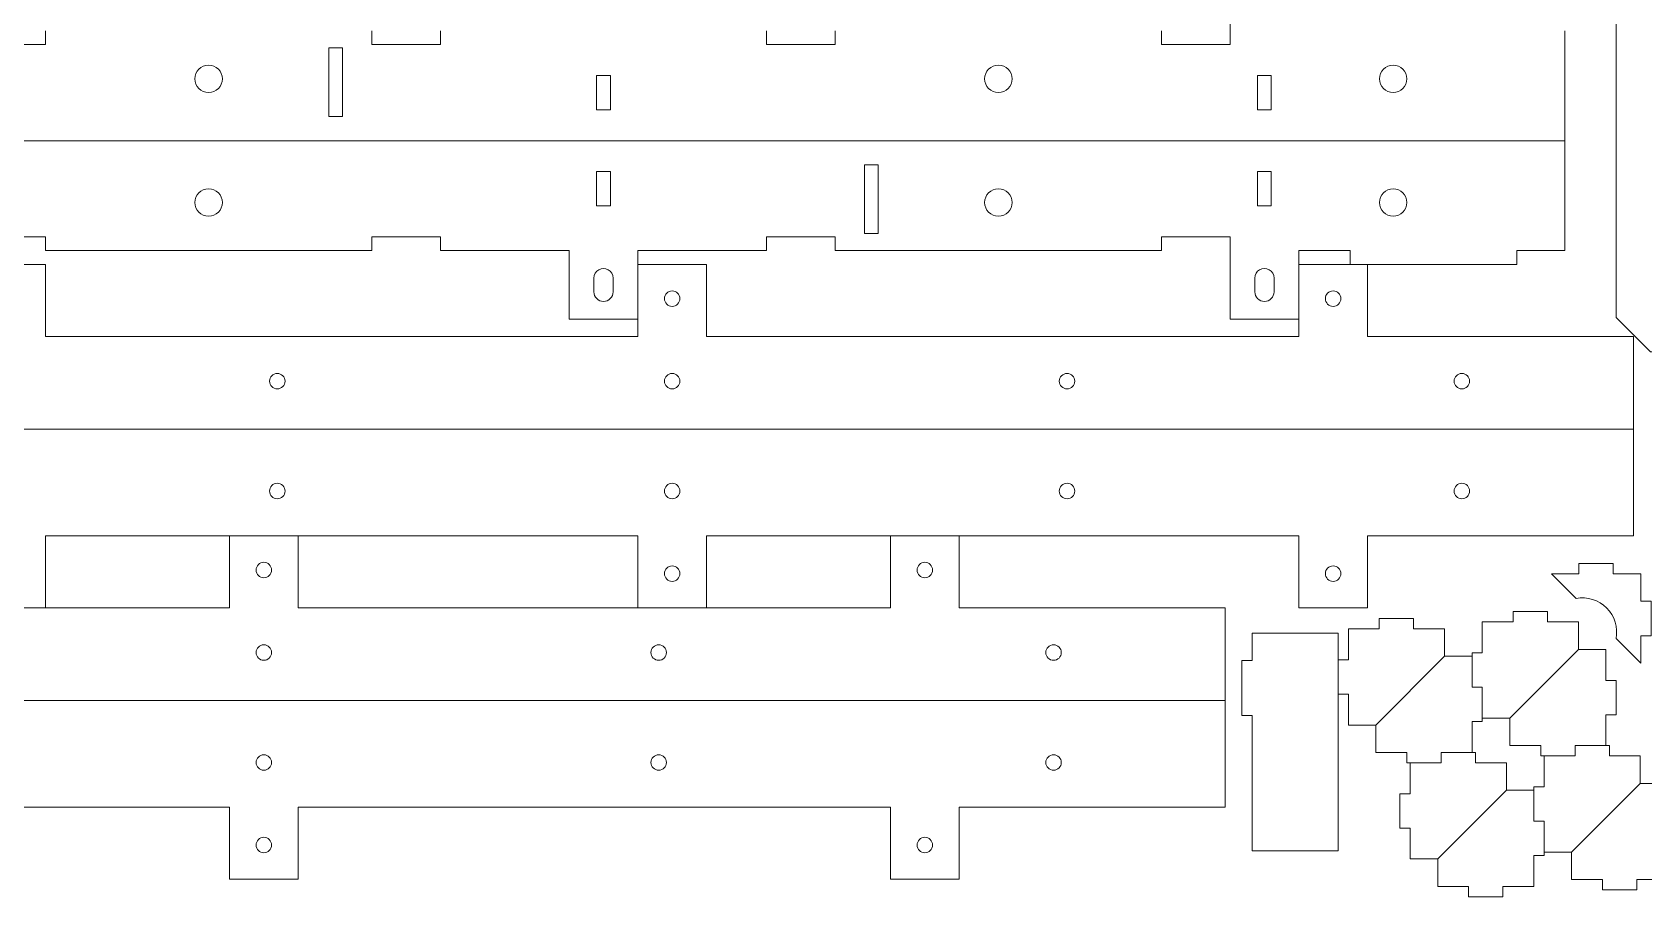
# Model space of a CAD drawing. Header units: millimetres. Extents: x -607 to 602, y -457 to -156.
# Drawn here: x -276.4 to -41.7, y -455.5 to -329.6 of the extents above; entities that cross this region are included whole.
import ezdxf

# ---------------------------------------------------------------- set-up
doc = ezdxf.new("R2010")
doc.units = ezdxf.units.MM
doc.header["$MEASUREMENT"] = 0
doc.layers.add('Default', color=7, linetype='Continuous')

msp = doc.modelspace()

# ---------------------------------------------------------------- linework, layer by layer
at = {"layer": 'Default', "lineweight": 9}
for points in [[(-101.9238, -319.4099), (-101.9238, -331.4099), (-111.9238, -331.4099), (-111.9238, -329.4099)], [(-274.4238, -329.4099), (-274.4238, -331.4099), (-284.4238, -331.4099)], [(-216.9238, -329.4099), (-216.9238, -331.4099), (-226.9238, -331.4099), (-226.9238, -329.4099)], [(-159.4238, -329.4099), (-159.4238, -331.4099), (-169.4238, -331.4099), (-169.4238, -329.4099)], [(-53.1738, -345.4099), (-53.1738, -329.4099)], [(-333.1738, -345.4099), (-53.1738, -345.4099), (-53.1738, -361.4099), (-60.1738, -361.4099), (-60.1738, -363.4099), (-84.4378, -363.4099)], [(-84.4378, -363.4099), (-84.4378, -361.4099), (-91.9238, -361.4099), (-91.9238, -371.4099), (-101.9238, -371.4099), (-101.9238, -359.4099), (-111.9238, -359.4099), (-111.9238, -361.4099), (-159.4238, -361.4099), (-159.4238, -359.4099), (-169.4238, -359.4099), (-169.4238, -361.4099), (-188.1738, -361.4099), (-188.1738, -371.4099), (-198.1738, -371.4099), (-198.1738, -361.4099), (-216.9238, -361.4099), (-216.9238, -359.4099), (-226.9238, -359.4099), (-226.9238, -361.4099), (-274.4238, -361.4099), (-274.4238, -359.4099), (-284.4238, -359.4099)], [(-81.9238, -363.4099), (-81.9238, -373.9099), (-43.1738, -373.9099), (-43.1738, -387.4099), (-323.1738, -387.4099), (-323.1738, -373.9099), (-284.4238, -373.9099), (-284.4238, -363.4099), (-274.4238, -363.4099), (-274.4238, -373.9099), (-188.1738, -373.9099), (-188.1738, -363.4099), (-178.1738, -363.4099), (-178.1738, -373.9099), (-91.9238, -373.9099), (-91.9238, -363.4099), (-81.9238, -363.4099)], [(-382.6329, -426.9199), (-382.6329, -413.4199), (-343.8829, -413.4199), (-343.8829, -402.9199), (-333.8829, -402.9199), (-333.8829, -413.4199), (-247.6329, -413.4199), (-247.6329, -402.9199)], [(-343.8829, -452.9299), (-343.8829, -442.4199), (-382.6329, -442.4199), (-382.6329, -426.9199), (-102.6329, -426.9199), (-102.6329, -442.4199), (-141.3829, -442.4199), (-141.3829, -452.9299), (-151.3829, -452.9299), (-151.3829, -442.4199), (-237.6329, -442.4199), (-237.6329, -452.9299), (-247.6329, -452.9299), (-247.6329, -442.4199), (-333.8829, -442.4199), (-333.8829, -452.9299), (-343.8829, -452.9299)]]:
    msp.add_lwpolyline(points, dxfattribs=at)
at = {"layer": 'Default', "color": 250, "lineweight": 9}
for points in [[(-34.7253, -376.1553), (-40.7253, -376.1553), (-45.7253, -371.1553), (-45.7253, -321.1553), (-9.4975, -321.1553), (-9.4975, -327.1553), (-29.7253, -347.3831), (-29.7253, -371.1553)], [(-153.1738, -348.9099), (-153.1738, -358.9099), (-155.1738, -358.9099), (-155.1738, -348.9099), (-153.1738, -348.9099)], [(-43.1738, -387.4099), (-43.1738, -402.9099), (-81.9238, -402.9099), (-81.9238, -413.4199), (-91.9238, -413.4199), (-91.9238, -402.9099), (-178.1738, -402.9099), (-178.1738, -413.4199)], [(-188.1738, -413.4199), (-188.1738, -402.9099), (-274.4238, -402.9099), (-274.4238, -413.4199)], [(-237.6329, -402.9199), (-237.6329, -413.4199), (-151.3829, -413.4199), (-151.3829, -402.9199)], [(-141.3829, -402.9199), (-141.3829, -413.4199), (-102.6329, -413.4199), (-102.6329, -426.9199)], [(-51.5418, -412.0488), (-55.1263, -408.4643), (-51.1263, -408.4643), (-51.1263, -406.9643), (-46.1263, -406.9643), (-46.1263, -408.4643), (-42.1263, -408.4643), (-42.1263, -412.4625), (-40.6263, -412.4625), (-40.6263, -417.4625), (-42.1263, -417.4625), (-42.1263, -421.4643), (-45.7109, -417.8798)], [(-86.198, -425.9673), (-84.698, -425.9673), (-84.698, -430.4673), (-80.698, -430.4673), (-70.698, -420.4673), (-70.698, -416.4673), (-75.198, -416.4673), (-75.198, -414.9673), (-80.198, -414.9673), (-80.198, -416.4673), (-84.698, -416.4673), (-84.698, -420.9673), (-86.198, -420.9673)], [(-66.698, -434.4673), (-66.698, -429.9673), (-65.198, -429.9673), (-65.198, -424.9673), (-66.698, -424.9673), (-66.698, -419.9673), (-65.198, -419.9673), (-65.198, -415.4673), (-60.698, -415.4673), (-60.698, -413.9673), (-55.698, -413.9673), (-55.698, -415.4673), (-51.198, -415.4673), (-51.198, -419.4673), (-61.198, -429.4673), (-65.198, -429.4673)], [(-100.2304, -429.0959), (-98.7304, -429.0959), (-98.7304, -448.8059), (-86.1961, -448.8059), (-86.1961, -417.0959), (-98.7304, -417.0959), (-98.7304, -421.0959), (-100.2304, -421.0959), (-100.2304, -429.0959)], [(-47.198, -433.4673), (-47.198, -428.9673), (-45.698, -428.9673), (-45.698, -423.9673), (-47.198, -423.9673), (-47.198, -419.4673), (-51.198, -419.4673)], [(-66.698, -420.4673), (-70.698, -420.4673)], [(-75.698, -435.9673), (-75.698, -440.4673), (-77.198, -440.4673), (-77.198, -445.4673), (-75.698, -445.4673), (-75.698, -449.9673), (-71.698, -449.9673), (-61.698, -439.9673), (-61.698, -435.9673), (-66.198, -435.9673), (-66.198, -434.4673), (-71.198, -434.4673), (-71.198, -435.9673), (-76.198, -435.9673), (-76.198, -434.4673), (-80.698, -434.4673), (-80.698, -430.4673)], [(-56.198, -448.9673), (-52.198, -448.9673), (-42.198, -438.9673), (-42.198, -434.9673), (-46.698, -434.9673), (-46.698, -433.4673), (-51.698, -433.4673), (-51.698, -434.9673), (-56.698, -434.9673), (-56.698, -433.4673), (-61.198, -433.4673), (-61.198, -429.4673)], [(-71.698, -449.9673), (-71.698, -453.9673), (-67.198, -453.9673), (-67.198, -455.4673), (-62.198, -455.4673), (-62.198, -453.9673), (-57.698, -453.9673), (-57.698, -449.4673), (-56.198, -449.4673), (-56.198, -444.4673), (-57.698, -444.4673), (-57.698, -439.4673), (-56.198, -439.4673), (-56.198, -434.9673)], [(-57.698, -439.9673), (-61.698, -439.9673)], [(-52.198, -448.9673), (-52.198, -452.9673), (-47.698, -452.9673), (-47.698, -454.4673), (-42.698, -454.4673), (-42.698, -452.9673), (-38.198, -452.9673), (-38.198, -448.4673), (-36.698, -448.4673), (-36.698, -443.4673), (-38.198, -443.4673), (-38.198, -438.9673), (-42.198, -438.9673)]]:
    msp.add_lwpolyline(points, dxfattribs=at)
at = {"layer": 'Default', "color": 240, "lineweight": 9}
for points in [[(-233.1738, -341.9099), (-233.1738, -331.9099), (-231.1738, -331.9099), (-231.1738, -341.9099), (-233.1738, -341.9099)], [(-192.1738, -340.9099), (-192.1738, -335.9099), (-194.1738, -335.9099), (-194.1738, -340.9099), (-192.1738, -340.9099)], [(-95.9238, -340.9099), (-95.9238, -335.9099), (-97.9238, -335.9099), (-97.9238, -340.9099), (-95.9238, -340.9099)], [(-194.1738, -349.9099), (-194.1738, -354.9099), (-192.1738, -354.9099), (-192.1738, -349.9099), (-194.1738, -349.9099)], [(-97.9238, -349.9099), (-97.9238, -354.9099), (-95.9238, -354.9099), (-95.9238, -349.9099), (-97.9238, -349.9099)], [(-194.5738, -365.4099), (-194.5738, -367.4099)], [(-191.7738, -367.4099), (-191.7738, -365.4099)], [(-98.3238, -367.4099), (-98.3238, -365.4099)], [(-95.5238, -365.4099), (-95.5238, -367.4099)]]:
    msp.add_lwpolyline(points, dxfattribs=at)
for points, knots in [([(-248.6738, -336.4099), (-248.6738, -335.3053), (-249.5692, -334.4099), (-250.6738, -334.4099), (-251.7783, -334.4099), (-252.6738, -335.3053), (-252.6738, -336.4099), (-252.6738, -337.5145), (-251.7784, -338.4099), (-250.6738, -338.4099), (-249.5692, -338.4099), (-248.6738, -337.5145), (-248.6738, -336.4099)], [0, 0, 0, 0, 1, 1, 1, 2, 2, 2, 3, 3, 3, 4, 4, 4, 4]), ([(-133.6738, -336.4099), (-133.6738, -335.3053), (-134.5692, -334.4099), (-135.6738, -334.4099), (-136.7783, -334.4099), (-137.6738, -335.3053), (-137.6738, -336.4099), (-137.6738, -337.5145), (-136.7784, -338.4099), (-135.6738, -338.4099), (-134.5692, -338.4099), (-133.6738, -337.5145), (-133.6738, -336.4099)], [0, 0, 0, 0, 1, 1, 1, 2, 2, 2, 3, 3, 3, 4, 4, 4, 4]), ([(-76.1738, -336.4099), (-76.1738, -335.3053), (-77.0692, -334.4099), (-78.1738, -334.4099), (-79.2783, -334.4099), (-80.1738, -335.3053), (-80.1738, -336.4099), (-80.1738, -337.5145), (-79.2784, -338.4099), (-78.1738, -338.4099), (-77.0692, -338.4099), (-76.1738, -337.5145), (-76.1738, -336.4099)], [0, 0, 0, 0, 1, 1, 1, 2, 2, 2, 3, 3, 3, 4, 4, 4, 4]), ([(-248.6738, -354.4099), (-248.6738, -353.3053), (-249.5692, -352.4099), (-250.6738, -352.4099), (-251.7784, -352.4099), (-252.6738, -353.3053), (-252.6738, -354.4099), (-252.6738, -355.5144), (-251.7784, -356.4099), (-250.6738, -356.4099), (-249.5693, -356.4099), (-248.6738, -355.5144), (-248.6738, -354.4099)], [0, 0, 0, 0, 1, 1, 1, 2, 2, 2, 3, 3, 3, 4, 4, 4, 4]), ([(-133.6738, -354.4099), (-133.6738, -353.3053), (-134.5692, -352.4099), (-135.6738, -352.4099), (-136.7784, -352.4099), (-137.6738, -353.3053), (-137.6738, -354.4099), (-137.6738, -355.5144), (-136.7784, -356.4099), (-135.6738, -356.4099), (-134.5693, -356.4099), (-133.6738, -355.5144), (-133.6738, -354.4099)], [0, 0, 0, 0, 1, 1, 1, 2, 2, 2, 3, 3, 3, 4, 4, 4, 4]), ([(-76.1738, -354.4099), (-76.1738, -353.3053), (-77.0692, -352.4099), (-78.1738, -352.4099), (-79.2784, -352.4099), (-80.1738, -353.3053), (-80.1738, -354.4099), (-80.1738, -355.5144), (-79.2784, -356.4099), (-78.1738, -356.4099), (-77.0693, -356.4099), (-76.1738, -355.5144), (-76.1738, -354.4099)], [0, 0, 0, 0, 1, 1, 1, 2, 2, 2, 3, 3, 3, 4, 4, 4, 4]), ([(-191.7738, -365.4099), (-191.7738, -364.9097), (-192.0407, -364.4475), (-192.4738, -364.1974), (-192.907, -363.9474), (-193.4407, -363.9474), (-193.8738, -364.1974), (-194.307, -364.4475), (-194.5738, -364.9097), (-194.5738, -365.4099)], [0, 0, 0, 0, 1, 1, 1, 2, 2, 2, 3, 3, 3, 3]), ([(-98.3238, -365.4099), (-98.3238, -364.9097), (-98.057, -364.4475), (-97.6238, -364.1974), (-97.1907, -363.9474), (-96.657, -363.9474), (-96.2238, -364.1974), (-95.7907, -364.4475), (-95.5238, -364.9097), (-95.5238, -365.4099)], [0, 0, 0, 0, 1, 1, 1, 2, 2, 2, 3, 3, 3, 3]), ([(-194.5738, -367.4099), (-194.5738, -368.1831), (-193.947, -368.8099), (-193.1738, -368.8099), (-192.4006, -368.8099), (-191.7738, -368.1831), (-191.7738, -367.4099)], [0, 0, 0, 0, 1, 1, 1, 2, 2, 2, 2]), ([(-182.0488, -368.3999), (-182.0488, -367.7786), (-182.5525, -367.2749), (-183.1738, -367.2749), (-183.7951, -367.2749), (-184.2988, -367.7786), (-184.2988, -368.3999), (-184.2988, -369.0213), (-183.7951, -369.5249), (-183.1738, -369.5249), (-182.5525, -369.5249), (-182.0488, -369.0213), (-182.0488, -368.3999)], [0, 0, 0, 0, 1, 1, 1, 2, 2, 2, 3, 3, 3, 4, 4, 4, 4]), ([(-95.5238, -367.4099), (-95.5238, -368.1831), (-96.1506, -368.8099), (-96.9238, -368.8099), (-97.697, -368.8099), (-98.3238, -368.1831), (-98.3238, -367.4099)], [0, 0, 0, 0, 1, 1, 1, 2, 2, 2, 2]), ([(-85.7988, -368.3999), (-85.7988, -367.7786), (-86.3025, -367.2749), (-86.9238, -367.2749), (-87.5451, -367.2749), (-88.0488, -367.7786), (-88.0488, -368.3999), (-88.0488, -369.0213), (-87.5451, -369.5249), (-86.9238, -369.5249), (-86.3025, -369.5249), (-85.7988, -369.0213), (-85.7988, -368.3999)], [0, 0, 0, 0, 1, 1, 1, 2, 2, 2, 3, 3, 3, 4, 4, 4, 4]), ([(-239.5488, -380.4099), (-239.5488, -379.7886), (-240.0525, -379.2849), (-240.6738, -379.2849), (-241.2951, -379.2849), (-241.7988, -379.7886), (-241.7988, -380.4099), (-241.7988, -381.0313), (-241.2951, -381.5349), (-240.6738, -381.5349), (-240.0525, -381.5349), (-239.5488, -381.0313), (-239.5488, -380.4099)], [0, 0, 0, 0, 1, 1, 1, 2, 2, 2, 3, 3, 3, 4, 4, 4, 4]), ([(-182.0488, -380.4099), (-182.0488, -379.7886), (-182.5525, -379.2849), (-183.1738, -379.2849), (-183.7951, -379.2849), (-184.2988, -379.7886), (-184.2988, -380.4099), (-184.2988, -381.0313), (-183.7951, -381.5349), (-183.1738, -381.5349), (-182.5525, -381.5349), (-182.0488, -381.0313), (-182.0488, -380.4099)], [0, 0, 0, 0, 1, 1, 1, 2, 2, 2, 3, 3, 3, 4, 4, 4, 4]), ([(-124.5488, -380.4099), (-124.5488, -379.7886), (-125.0525, -379.2849), (-125.6738, -379.2849), (-126.2951, -379.2849), (-126.7988, -379.7886), (-126.7988, -380.4099), (-126.7988, -381.0313), (-126.2951, -381.5349), (-125.6738, -381.5349), (-125.0525, -381.5349), (-124.5488, -381.0313), (-124.5488, -380.4099)], [0, 0, 0, 0, 1, 1, 1, 2, 2, 2, 3, 3, 3, 4, 4, 4, 4]), ([(-67.0488, -380.4099), (-67.0488, -379.7886), (-67.5525, -379.2849), (-68.1738, -379.2849), (-68.7951, -379.2849), (-69.2988, -379.7886), (-69.2988, -380.4099), (-69.2988, -381.0313), (-68.7951, -381.5349), (-68.1738, -381.5349), (-67.5525, -381.5349), (-67.0488, -381.0313), (-67.0488, -380.4099)], [0, 0, 0, 0, 1, 1, 1, 2, 2, 2, 3, 3, 3, 4, 4, 4, 4]), ([(-239.5488, -396.4099), (-239.5488, -395.7886), (-240.0525, -395.2849), (-240.6738, -395.2849), (-241.2951, -395.2849), (-241.7988, -395.7886), (-241.7988, -396.4099), (-241.7988, -397.0312), (-241.2951, -397.5349), (-240.6738, -397.5349), (-240.0525, -397.5349), (-239.5488, -397.0312), (-239.5488, -396.4099)], [0, 0, 0, 0, 1, 1, 1, 2, 2, 2, 3, 3, 3, 4, 4, 4, 4]), ([(-182.0488, -396.4099), (-182.0488, -395.7886), (-182.5525, -395.2849), (-183.1738, -395.2849), (-183.7951, -395.2849), (-184.2988, -395.7886), (-184.2988, -396.4099), (-184.2988, -397.0312), (-183.7951, -397.5349), (-183.1738, -397.5349), (-182.5525, -397.5349), (-182.0488, -397.0312), (-182.0488, -396.4099)], [0, 0, 0, 0, 1, 1, 1, 2, 2, 2, 3, 3, 3, 4, 4, 4, 4]), ([(-124.5488, -396.4099), (-124.5488, -395.7886), (-125.0525, -395.2849), (-125.6738, -395.2849), (-126.2951, -395.2849), (-126.7988, -395.7886), (-126.7988, -396.4099), (-126.7988, -397.0312), (-126.2951, -397.5349), (-125.6738, -397.5349), (-125.0525, -397.5349), (-124.5488, -397.0312), (-124.5488, -396.4099)], [0, 0, 0, 0, 1, 1, 1, 2, 2, 2, 3, 3, 3, 4, 4, 4, 4]), ([(-67.0488, -396.4099), (-67.0488, -395.7886), (-67.5525, -395.2849), (-68.1738, -395.2849), (-68.7951, -395.2849), (-69.2988, -395.7886), (-69.2988, -396.4099), (-69.2988, -397.0312), (-68.7951, -397.5349), (-68.1738, -397.5349), (-67.5525, -397.5349), (-67.0488, -397.0312), (-67.0488, -396.4099)], [0, 0, 0, 0, 1, 1, 1, 2, 2, 2, 3, 3, 3, 4, 4, 4, 4]), ([(-241.5079, -407.9099), (-241.5079, -407.2886), (-242.0116, -406.7849), (-242.6329, -406.7849), (-243.2542, -406.7849), (-243.7579, -407.2885), (-243.7579, -407.9099), (-243.7579, -408.5312), (-243.2542, -409.0349), (-242.6329, -409.0349), (-242.0116, -409.0349), (-241.5079, -408.5312), (-241.5079, -407.9099)], [0, 0, 0, 0, 1, 1, 1, 2, 2, 2, 3, 3, 3, 4, 4, 4, 4]), ([(-182.0488, -408.4299), (-182.0488, -407.8086), (-182.5525, -407.3049), (-183.1738, -407.3049), (-183.7951, -407.3049), (-184.2988, -407.8086), (-184.2988, -408.4299), (-184.2988, -409.0512), (-183.7951, -409.5549), (-183.1738, -409.5549), (-182.5525, -409.5549), (-182.0488, -409.0512), (-182.0488, -408.4299)], [0, 0, 0, 0, 1, 1, 1, 2, 2, 2, 3, 3, 3, 4, 4, 4, 4]), ([(-145.2579, -407.9099), (-145.2579, -407.2886), (-145.7616, -406.7849), (-146.3829, -406.7849), (-147.0042, -406.7849), (-147.5079, -407.2886), (-147.5079, -407.9099), (-147.5079, -408.5312), (-147.0042, -409.0349), (-146.3829, -409.0349), (-145.7616, -409.0349), (-145.2579, -408.5312), (-145.2579, -407.9099)], [0, 0, 0, 0, 1, 1, 1, 2, 2, 2, 3, 3, 3, 4, 4, 4, 4]), ([(-85.7988, -408.4299), (-85.7988, -407.8086), (-86.3025, -407.3049), (-86.9238, -407.3049), (-87.5451, -407.3049), (-88.0488, -407.8086), (-88.0488, -408.4299), (-88.0488, -409.0512), (-87.5451, -409.5549), (-86.9238, -409.5549), (-86.3025, -409.5549), (-85.7988, -409.0512), (-85.7988, -408.4299)], [0, 0, 0, 0, 1, 1, 1, 2, 2, 2, 3, 3, 3, 4, 4, 4, 4]), ([(-241.5079, -419.9199), (-241.5079, -419.2986), (-242.0116, -418.7949), (-242.6329, -418.7949), (-243.2542, -418.7949), (-243.7579, -419.2985), (-243.7579, -419.9199), (-243.7579, -420.5412), (-243.2542, -421.0449), (-242.6329, -421.0449), (-242.0116, -421.0449), (-241.5079, -420.5412), (-241.5079, -419.9199)], [0, 0, 0, 0, 1, 1, 1, 2, 2, 2, 3, 3, 3, 4, 4, 4, 4]), ([(-184.0079, -419.9199), (-184.0079, -419.2986), (-184.5116, -418.7949), (-185.1329, -418.7949), (-185.7542, -418.7949), (-186.2579, -419.2985), (-186.2579, -419.9199), (-186.2579, -420.5412), (-185.7542, -421.0449), (-185.1329, -421.0449), (-184.5116, -421.0449), (-184.0079, -420.5412), (-184.0079, -419.9199)], [0, 0, 0, 0, 1, 1, 1, 2, 2, 2, 3, 3, 3, 4, 4, 4, 4]), ([(-126.5079, -419.9199), (-126.5079, -419.2986), (-127.0116, -418.7949), (-127.6329, -418.7949), (-128.2542, -418.7949), (-128.7579, -419.2985), (-128.7579, -419.9199), (-128.7579, -420.5412), (-128.2542, -421.0449), (-127.6329, -421.0449), (-127.0116, -421.0449), (-126.5079, -420.5412), (-126.5079, -419.9199)], [0, 0, 0, 0, 1, 1, 1, 2, 2, 2, 3, 3, 3, 4, 4, 4, 4]), ([(-241.5079, -435.9199), (-241.5079, -435.2986), (-242.0116, -434.7949), (-242.6329, -434.7949), (-243.2542, -434.7949), (-243.7579, -435.2986), (-243.7579, -435.9199), (-243.7579, -436.5412), (-243.2542, -437.0449), (-242.6329, -437.0449), (-242.0116, -437.0449), (-241.5079, -436.5412), (-241.5079, -435.9199)], [0, 0, 0, 0, 1, 1, 1, 2, 2, 2, 3, 3, 3, 4, 4, 4, 4]), ([(-184.0079, -435.9199), (-184.0079, -435.2986), (-184.5116, -434.7949), (-185.1329, -434.7949), (-185.7542, -434.7949), (-186.2579, -435.2986), (-186.2579, -435.9199), (-186.2579, -436.5412), (-185.7542, -437.0449), (-185.1329, -437.0449), (-184.5116, -437.0449), (-184.0079, -436.5412), (-184.0079, -435.9199)], [0, 0, 0, 0, 1, 1, 1, 2, 2, 2, 3, 3, 3, 4, 4, 4, 4]), ([(-126.5079, -435.9199), (-126.5079, -435.2986), (-127.0116, -434.7949), (-127.6329, -434.7949), (-128.2542, -434.7949), (-128.7579, -435.2986), (-128.7579, -435.9199), (-128.7579, -436.5412), (-128.2542, -437.0449), (-127.6329, -437.0449), (-127.0116, -437.0449), (-126.5079, -436.5412), (-126.5079, -435.9199)], [0, 0, 0, 0, 1, 1, 1, 2, 2, 2, 3, 3, 3, 4, 4, 4, 4]), ([(-241.5079, -447.9399), (-241.5079, -447.3186), (-242.0116, -446.8149), (-242.6329, -446.8149), (-243.2542, -446.8149), (-243.7579, -447.3186), (-243.7579, -447.9399), (-243.7579, -448.5612), (-243.2542, -449.0649), (-242.6329, -449.0649), (-242.0116, -449.0649), (-241.5079, -448.5612), (-241.5079, -447.9399)], [0, 0, 0, 0, 1, 1, 1, 2, 2, 2, 3, 3, 3, 4, 4, 4, 4]), ([(-145.2579, -447.9399), (-145.2579, -447.3186), (-145.7616, -446.8149), (-146.3829, -446.8149), (-147.0042, -446.8149), (-147.5079, -447.3186), (-147.5079, -447.9399), (-147.5079, -448.5612), (-147.0042, -449.0649), (-146.3829, -449.0649), (-145.7616, -449.0649), (-145.2579, -448.5612), (-145.2579, -447.9399)], [0, 0, 0, 0, 1, 1, 1, 2, 2, 2, 3, 3, 3, 4, 4, 4, 4])]:
    msp.add_open_spline(points, degree=3, knots=knots, dxfattribs=at)
at = {"layer": 'Default', "color": 250, "lineweight": 9}
msp.add_open_spline([(-45.7109, -417.8798), (-45.4091, -416.2593), (-45.9253, -414.5943), (-47.0908, -413.4288), (-48.2563, -412.2632), (-49.9214, -411.747), (-51.5418, -412.0488)], degree=3, knots=[0, 0, 0, 0, 1, 1, 1, 2, 2, 2, 2], dxfattribs=at)

doc.saveas('drawing.dxf')
